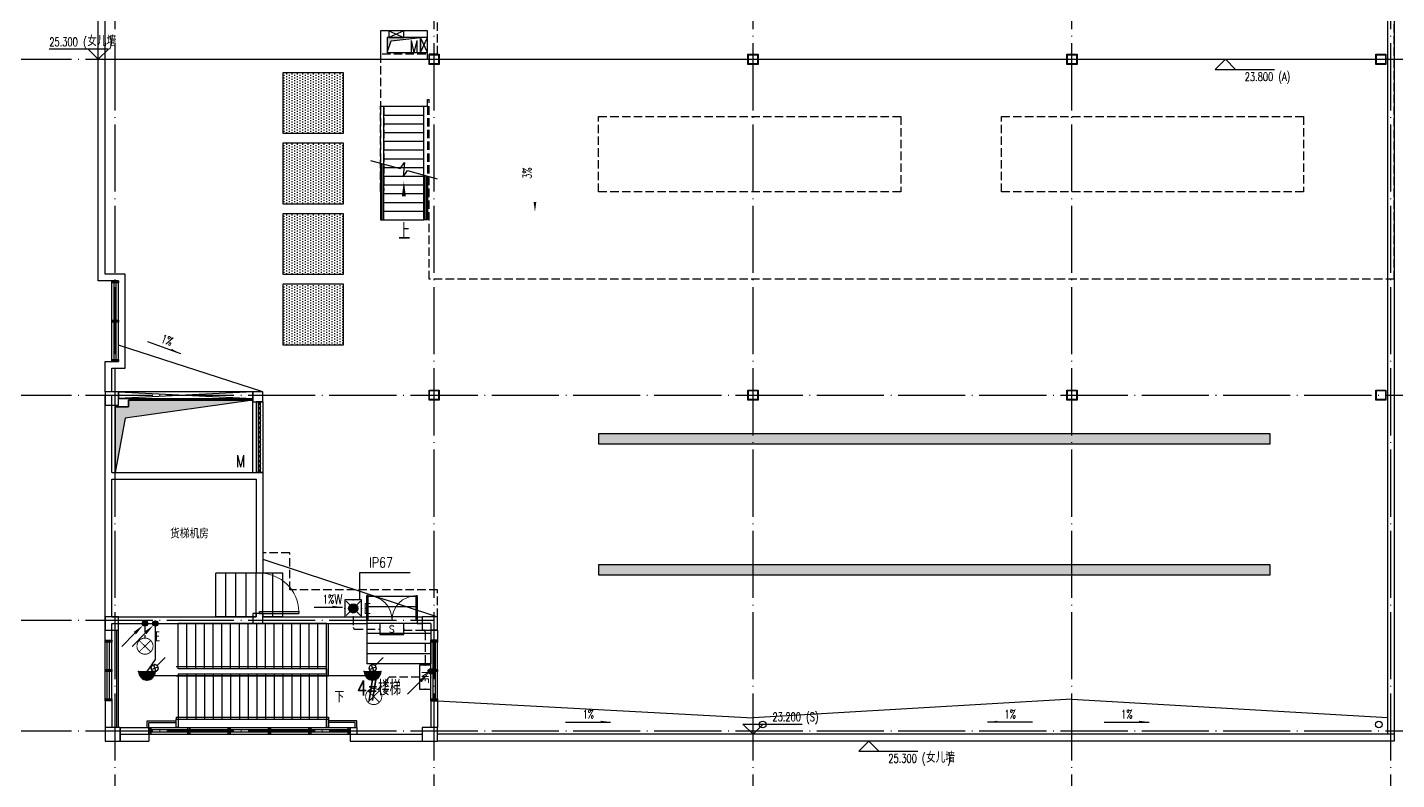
# Model space of a CAD drawing. Extents: x -621157 to 1764546, y -106808 to 741893.
# Drawn here: x -732 to 40051, y 398551 to 420951 of the extents above; entities that cross this region are included whole.
import ezdxf
from ezdxf.enums import TextEntityAlignment as Align

# ---------------------------------------------------------------- set-up
doc = ezdxf.new("R2010")
doc.units = 0
doc.header["$LTSCALE"] = 1000
doc.header["$MEASUREMENT"] = 0
for name, pattern in [('DASH', [0.35, 0.25, -0.1]), ('XREF-A-101-平面图_t3$0$DASH', [0.35, 0.25, -0.1]), ('XREF-A-101-平面图_t3$0$DOTE', [2.42, 2, -0.2, 0.02, -0.2])]:
    doc.linetypes.add(name, pattern=pattern)
for name, color, linetype in [('-TEXT', 50, 'Continuous'), ('0-底图', 7, 'Continuous'), ('EQUIP-照明', 3, 'Continuous'), ('SIG_TEXT', 2, 'Continuous'), ('T-EQUP-JT', 7, 'Continuous'), ('WIRE-应急', 4, 'DASH'), ('WIRE-照明', 4, 'Continuous'), ('XREF-A-101-平面图_t3$0$A-ABOVE', 8, 'XREF-A-101-平面图_t3$0$DASH'), ('XREF-A-101-平面图_t3$0$A-ANNO-CUTL', 8, 'Continuous'), ('XREF-A-101-平面图_t3$0$A-COLUMN', 8, 'Continuous'), ('XREF-A-101-平面图_t3$0$A-CURTWALL', 8, 'Continuous'), ('XREF-A-101-平面图_t3$0$A-DIM_ELEV', 8, 'Continuous'), ('XREF-A-101-平面图_t3$0$A-DOTE', 8, 'Continuous'), ('XREF-A-101-平面图_t3$0$A-GROUND', 8, 'Continuous'), ('XREF-A-101-平面图_t3$0$A-HANDRAIL', 8, 'Continuous'), ('XREF-A-101-平面图_t3$0$A-LEAD-AROW', 8, 'Continuous'), ('XREF-A-101-平面图_t3$0$A-PUB_HATCH', 8, 'Continuous'), ('XREF-A-101-平面图_t3$0$A-RAIL', 8, 'Continuous'), ('XREF-A-101-平面图_t3$0$A-ROOF', 8, 'Continuous'), ('XREF-A-101-平面图_t3$0$A-roof-water', 8, 'Continuous'), ('XREF-A-101-平面图_t3$0$A-ROOM-CH', 8, 'Continuous'), ('XREF-A-101-平面图_t3$0$A-STAIR', 8, 'Continuous'), ('XREF-A-101-平面图_t3$0$A-WALL-FILL', 8, 'Continuous'), ('XREF-A-101-平面图_t3$0$A-WINDOW', 8, 'Continuous'), ('XREF-A-101-平面图_t3$0$COLU_DIM', 8, 'Continuous'), ('XREF-A-101-平面图_t3$0$DIM_SYMB', 8, 'Continuous'), ('XREF-A-101-平面图_t3$0$HANDRAIL', 8, 'Continuous'), ('XREF-A-101-平面图_t3$0$M-HOLE', 8, 'Continuous'), ('XREF-A-101-平面图_t3$0$P-投影', 8, 'Continuous'), ('XREF-A-101-平面图_t3$0$PUB_TEXT', 8, 'Continuous'), ('XREF-A-101-平面图_t3$0$SS-COLUMN', 8, 'Continuous'), ('XREF-A-101-平面图_t3$0$STAIR', 8, 'Continuous'), ('设备-照明', 3, 'Continuous')]:
    doc.layers.add(name, color=color, linetype=linetype)
doc.styles.add('_ROMANS', font='ROMANS.shx', dxfattribs={"width": 0.8, "bigfont": 'hzdxc.shx'})
doc.styles.add('_TEL_DIM', font='SIMPLEX', dxfattribs={"width": 0.8, "height": 3.5, "bigfont": 'HZTXT'})
doc.styles.add('DIM_FONT', font='ROMANS', dxfattribs={"width": 0.8, "bigfont": 'HZDXC'})
doc.styles.get("Standard").update_dxf_attribs({"font": 'romans.shx', "bigfont": 'HZDXC.SHX'})
doc.styles.add('STYLE1', font='simhei.ttf')
doc.styles.add('XREF-A-101-平面图_t3$0$-HZDXCROMANS', font='ROMANS.shx', dxfattribs={"bigfont": 'HZDXC.shx'})
doc.styles.add('XREF-A-101-平面图_t3$0$_TCH_DIM', font='SIMPLEX', dxfattribs={"bigfont": 'GBCBIG'})
doc.styles.add('XREF-A-101-平面图_t3$0$A-STANDARD', font='SIMPLEX', dxfattribs={"bigfont": 'GBCBIG'})
doc.styles.add('XREF-A-101-平面图_t3$0$hzdxcROMANS', font='ROMANS', dxfattribs={"width": 0.8, "bigfont": 'HZDXC'})

# ---------------------------------------------------------------- blocks, each defined once
blk = doc.blocks.new('XREF-A-101-平面图_t3$0$ROOM')
at = {"layer": 'XREF-A-101-平面图_t3$0$A-ROOM-CH', "style": 'XREF-A-101-平面图_t3$0$-HZDXCROMANS', "width": 0.6}
for tag, p in [('中文房间名称', (0, -1000)), ('英文房间名称', (0, -1500))]:
    blk.add_attdef(tag, text='', height=300, dxfattribs=at).set_placement(p, align=Align.CENTER)
blk = doc.blocks.new('XREF-A-101-平面图_t3$0$柱网RF')
at = {"layer": 'XREF-A-101-平面图_t3$0$A-COLUMN'}
for points in [[(-300, -30300), (100, -30300), (100, -29900), (-300, -29900)], [(4100, -30200), (4400, -30200), (4400, -29900), (4100, -29900)], [(-300, -37000), (100, -37000), (100, -36600), (-300, -36600)], [(4100, -36800), (4400, -36800), (4400, -36500), (4100, -36500)], [(9150, -37000), (9600, -37000), (9600, -36600), (9150, -36600)], [(-300, -40300), (150, -40300), (150, -39900), (-300, -39900)], [(9150, -40300), (9600, -40300), (9600, -39900), (9150, -39900)]]:
    blk.add_lwpolyline(points, close=True, dxfattribs=at)
blk = doc.blocks.new('XREF-A-101-平面图_t3$0$G$C869EB286')
at = {"layer": 'XREF-A-101-平面图_t3$0$A-WINDOW'}
h = blk.add_hatch(dxfattribs=at)
h.set_pattern_fill('ANSI31', color=256, scale=25)
h.set_pattern_definition([(45, (-143.957, -89940), (-28.0633, 28.0633), [])])
h.paths.add_polyline_path([(0, 60), (200, 60), (200, 0), (0, 0)])
blk.add_lwpolyline([(0, 60), (200, 60), (200, 0), (0, 0)], close=True, dxfattribs=at)
blk = doc.blocks.new('XREF-A-101-平面图_t3$0$G$CF108A83B')
at = {"layer": 'XREF-A-101-平面图_t3$0$DIM_SYMB'}
blk.add_lwpolyline([(6430, 1025, 0, 0, 0), (890, 1025, 0, 0, 0), (890, 2525, 0, 0, 0), (5870, 2525, 80, 0, 0), (6170, 2525, 0, 0, 0)], format="xyseb", dxfattribs=at)
at = {"layer": 'XREF-A-101-平面图_t3$0$HANDRAIL'}
for p, q in [((1820, 410), (6360, 410)), ((1820, 410), (1820, 350)), ((6360, 410), (6360, 350)), ((1820, 350), (6360, 350))]:
    blk.add_line(p, q, dxfattribs=at)
for points in [[(1820, 350), (1880, 350), (1880, 100), (1820, 100)], [(6300, 350), (6360, 350), (6360, 100), (6300, 100)]]:
    blk.add_lwpolyline(points, close=True, dxfattribs=at)
at = {"layer": 'XREF-A-101-平面图_t3$0$STAIR'}
for p, q in [((6300, 3200), (1880, 3200)), ((1880, 1850), (1880, 3200)), ((2140, 1850), (2140, 3200)), ((2400, 1850), (2400, 3200)), ((2660, 1850), (2660, 3200)), ((2920, 1850), (2920, 3200)), ((3180, 1850), (3180, 3200)), ((3440, 1850), (3440, 3200)), ((3700, 1850), (3700, 3200)), ((3960, 1850), (3960, 3200)), ((4220, 1850), (4220, 3200)), ((4480, 1850), (4480, 3200)), ((4740, 1850), (4740, 3200)), ((5000, 1850), (5000, 3200)), ((5260, 1850), (5260, 3200)), ((5520, 1850), (5520, 3200)), ((5780, 1850), (5780, 3200)), ((6040, 1850), (6040, 3200)), ((6300, 1850), (6300, 3200)), ((6300, 1700), (6300, 3200)), ((6360, 1640), (6360, 3200)), ((6300, 1910), (1820, 1910)), ((1820, 1640), (6360, 1640)), ((6300, 1850), (1880, 1850)), ((6300, 1850), (1880, 1850)), ((1880, 1700), (6300, 1700)), ((1880, 1700), (1880, 350)), ((1880, 1700), (6300, 1700)), ((2140, 1700), (2140, 350)), ((2400, 1700), (2400, 350)), ((2660, 1700), (2660, 350)), ((2920, 1700), (2920, 350)), ((3180, 1700), (3180, 350)), ((3440, 1700), (3440, 350)), ((3700, 1700), (3700, 350)), ((3960, 1700), (3960, 350)), ((4220, 1700), (4220, 350)), ((4480, 1700), (4480, 350)), ((4740, 1700), (4740, 350)), ((5000, 1700), (5000, 350)), ((5260, 1700), (5260, 350)), ((5520, 1700), (5520, 350)), ((5780, 1700), (5780, 350)), ((6040, 1700), (6040, 350)), ((6300, 1850), (6300, 1910)), ((6300, 1850), (6300, 1700)), ((6300, 1700), (6300, 350)), ((1880, 350), (6300, 350))]:
    blk.add_line(p, q, dxfattribs=at)
blk.add_lwpolyline([(6300, 350), (6300, 100)], dxfattribs=at)
at = {"layer": 'XREF-A-101-平面图_t3$0$PUB_TEXT', "style": 'XREF-A-101-平面图_t3$0$_TCH_DIM'}
blk.add_text('下', height=338, dxfattribs=at).set_placement((6535, 850))
blk = doc.blocks.new('XREF-A-101-平面图_t3$0$G$CEB38B5CA(2)')
at = {"layer": 'XREF-A-101-平面图_t3$0$A-ABOVE'}
for p, q in [((12384, -63410), (12384, -39860)), ((-17811, -56710), (-17811, -58260)), ((-16111, -56710), (-17811, -56710)), ((-17811, -58260), (-16411, -58260)), ((-17711, -61640), (-17711, -58260)), ((-17711, -61640), (-17711, -58260)), ((-17711, -58260), (-16511, -58260)), ((-16511, -61640), (-16511, -58260)), ((-16411, -58060), (-16361, -58060)), ((-16411, -58260), (-16411, -58060)), ((-17711, -58520), (-16511, -58520)), ((-17711, -58780), (-16511, -58780)), ((-17711, -59040), (-16511, -59040)), ((-17711, -59300), (-16511, -59300)), ((-17711, -59560), (-16511, -59560)), ((-17711, -59820), (-16511, -59820)), ((-17711, -60080), (-16511, -60080)), ((-17711, -60340), (-16511, -60340)), ((-17711, -60600), (-16511, -60600)), ((-17037, -60600), (-16511, -60600)), ((-16511, -61640), (-16511, -60372)), ((-17711, -60860), (-16511, -60860)), ((-17711, -60860), (-16511, -60860)), ((-17711, -61120), (-16511, -61120)), ((-17711, -61120), (-16511, -61120)), ((-17711, -61380), (-16511, -61380)), ((-17711, -61380), (-16511, -61380)), ((-17711, -61640), (-16511, -61640)), ((-17711, -61640), (-16511, -61640)), ((12384, -63410), (-16361, -63410))]:
    blk.add_line(p, q, dxfattribs=at)
for points in [[(-16111, -56710), (-16111, -56710), (-16111, -56710), (-16111, -39860), (12384, -39860)], [(-17811, -60801), (-17811, -58260), (-17711, -58260), (-17711, -60768)], [(-17811, -58260), (-17811, -61640), (-17711, -61640), (-17711, -58260)], [(-16511, -60372), (-16511, -58260), (-16411, -58260), (-16411, -60339)], [(-16361, -63410), (-16361, -58060), (-16361, -58060), (-16361, -58060)], [(-16411, -60339), (-16411, -61640), (-16511, -61640), (-16511, -60372)]]:
    blk.add_lwpolyline(points, dxfattribs=at)
for points in [[(-11311, -58560), (-2311, -58560), (-2311, -60810), (-11311, -60810)], [(689, -58560), (9689, -58560), (9689, -60810), (689, -60810)]]:
    blk.add_lwpolyline(points, close=True, dxfattribs=at)
at = {"layer": 'XREF-A-101-平面图_t3$0$A-ANNO-CUTL'}
blk.add_lwpolyline([(-18100, -59870), (-17219, -60115), (-17090, -59933), (-17131, -60357), (-17003, -60175), (-16122, -60420)], dxfattribs=at)
at = {"layer": 'XREF-A-101-平面图_t3$0$A-GROUND'}
for p, q in [((-17711, -61640), (-17711, -59978)), ((-16511, -61640), (-16511, -60372)), ((-17711, -61380), (-16511, -61380)), ((-17711, -61640), (-16511, -61640))]:
    blk.add_line(p, q, dxfattribs=at)
for points in [[(-17811, -59950), (-17811, -61640), (-17711, -61640), (-17711, -59978)], [(-16411, -60339), (-16411, -61640), (-16511, -61640), (-16511, -60372)]]:
    blk.add_lwpolyline(points, dxfattribs=at)
at = {"layer": 'XREF-A-101-平面图_t3$0$A-HANDRAIL'}
for p, q in [((-17786, -59957), (-17786, -61640)), ((-17736, -59971), (-17736, -61640)), ((-16486, -60318), (-16486, -61640)), ((-16436, -60332), (-16436, -61640))]:
    blk.add_line(p, q, dxfattribs=at)
at = {"layer": 'XREF-A-101-平面图_t3$0$A-LEAD-AROW'}
blk.add_lwpolyline([(-17111, -61640, 0, 0, 0), (-17111, -60492, 0, 120, 0), (-17111, -60942, 0, 0, 0)], format="xyseb", dxfattribs=at)
at = {"layer": 'XREF-A-101-平面图_t3$0$A-STAIR'}
for p, q in [((-17711, -61640), (-17711, -58260)), ((-17711, -58260), (-16511, -58260)), ((-16511, -61640), (-16511, -58260)), ((-17711, -58520), (-16511, -58520)), ((-17711, -58780), (-16511, -58780)), ((-17711, -59040), (-16511, -59040)), ((-17711, -59300), (-16511, -59300)), ((-17711, -59560), (-16511, -59560)), ((-17711, -59820), (-16511, -59820)), ((-17711, -60080), (-16511, -60080)), ((-17711, -60340), (-16511, -60340)), ((-17711, -60600), (-16511, -60600)), ((-17711, -60860), (-16511, -60860)), ((-17711, -61120), (-16511, -61120)), ((-17711, -61380), (-16511, -61380)), ((-17711, -61640), (-16511, -61640))]:
    blk.add_line(p, q, dxfattribs=at)
at = {"layer": 'XREF-A-101-平面图_t3$0$A-LEAD-AROW', "color": 7, "style": 'XREF-A-101-平面图_t3$0$A-STANDARD'}
blk.add_text('上', height=480, dxfattribs=at).set_placement((-17271, -62225))
blk = doc.blocks.new('XREF-A-101-平面图_t3$0$轴网(3)')
at = {"layer": 'XREF-A-101-平面图_t3$0$A-DOTE', "linetype": 'XREF-A-101-平面图_t3$0$DOTE'}
for p, q in [((0, -3300), (0, 43300)), ((9500, -3300), (9500, 43300)), ((19000, -3300), (19000, 43300)), ((28500, -3300), (28500, 43300)), ((38000, -3300), (38000, 43300)), ((-3300, 20000), (69800, 20000)), ((-3300, 10000), (69800, 10000)), ((-3300, 3300), (9500, 3300)), ((-3300, 0), (69800, 0))]:
    blk.add_line(p, q, dxfattribs=at)
blk = doc.blocks.new('XREF-A-101-平面图_t3$0$G$C24DDAA76')
at = {"layer": 'XREF-A-101-平面图_t3$0$P-投影'}
for centre in [(19288, -39806), (37639, -39806)]:
    blk.add_circle(centre, 100, dxfattribs=at)
blk = doc.blocks.new('XREF-A-101-平面图_t3$0$SS-Column')
at = {"layer": 'XREF-A-101-平面图_t3$0$SS-COLUMN', "color": 6, "linetype": 'Continuous', "ltscale": 100}
for points in [[(4882127, 762679), (4882427, 762679), (4882427, 762379), (4882127, 762379)], [(4882143, 762663), (4882411, 762663), (4882411, 762395), (4882143, 762395)], [(4891627, 762679), (4891927, 762679), (4891927, 762379), (4891627, 762379)], [(4891643, 762663), (4891911, 762663), (4891911, 762395), (4891643, 762395)], [(4901127, 762679), (4901427, 762679), (4901427, 762379), (4901127, 762379)], [(4901143, 762663), (4901411, 762663), (4901411, 762395), (4901143, 762395)], [(4910327, 762679), (4910627, 762679), (4910627, 762379), (4910327, 762379)], [(4910343, 762663), (4910611, 762663), (4910611, 762395), (4910343, 762395)], [(4882127, 752679), (4882427, 752679), (4882427, 752379), (4882127, 752379)], [(4882143, 752663), (4882411, 752663), (4882411, 752395), (4882143, 752395)], [(4891627, 752679), (4891927, 752679), (4891927, 752379), (4891627, 752379)], [(4891643, 752663), (4891911, 752663), (4891911, 752395), (4891643, 752395)], [(4901127, 752679), (4901427, 752679), (4901427, 752379), (4901127, 752379)], [(4901143, 752663), (4901411, 752663), (4901411, 752395), (4901143, 752395)], [(4910327, 752679), (4910627, 752679), (4910627, 752379), (4910327, 752379)], [(4910343, 752663), (4910611, 752663), (4910611, 752395), (4910343, 752395)]]:
    blk.add_lwpolyline(points, close=True, dxfattribs=at)
blk = doc.blocks.new('XREF-A-101-平面图_t3$0$G$C8D967849')
at = {"layer": 'XREF-A-101-平面图_t3$0$COLU_DIM', "linetype": 'Continuous', "ltscale": 100}
blk.add_blockref('XREF-A-101-平面图_t3$0$SS-Column', (-4872777, -742529), dxfattribs=at)
blk = doc.blocks.new('XREF-A-101-平面图_t3$0$DOOR2DLIB$SYSLIB$00000108')
at = {"color": 0}
for p, q in [((-0.5, 0), (-0.5, 0.4875)), ((-0.475, 0.4875), (-0.5, 0.4875)), ((-0.475, 0), (-0.475, 0.4875)), ((0.475, 0), (0.475, 0.4875)), ((0.475, 0.4875), (0.5, 0.4875)), ((0.5, 0), (0.5, 0.4875)), ((-0.5, 0), (-0.475, 0)), ((0.5, 0), (0.475, 0))]:
    blk.add_line(p, q, dxfattribs=at)
at = {"color": 0, "lineweight": 13}
for centre, start, end in [((-0.4875, 0), 0, 88.53072), ((0.4875, 0), 91.46928, 180)]:
    blk.add_arc(centre, 0.4875, start, end, dxfattribs=at)
blk = doc.blocks.new('XREF-A-101-平面图_t3$0$WINDOW2DLIB$SYSLIB$00000001')
at = {"color": 0}
for points in [[(-0.5, 0.5), (-0.5, -0.5)], [(-0.5, 0.5), (0.5, 0.5)], [(0.5, -0.5), (0.5, 0.5)], [(0.5, 0.1667), (-0.5, 0.1667)], [(0.5, -0.1667), (-0.5, -0.1667)], [(-0.5, -0.5), (0.5, -0.5)]]:
    blk.add_lwpolyline(points, dxfattribs=at)
blk = doc.blocks.new('XREF-A-101-平面图_t3$0$DOOR2DLIB$SYSLIB$00000107')
at = {"color": 0}
for p, q in [((0.45, 0.975), (0.5, 0.975)), ((0.45, 0), (0.45, 0.975)), ((0.5, 0), (0.5, 0.975)), ((0.5, 0), (0.45, 0))]:
    blk.add_line(p, q, dxfattribs=at)
at = {"color": 0, "lineweight": 13}
blk.add_arc((0.475, 0), 0.975, 91.4693, 180, dxfattribs=at)
blk = doc.blocks.new('XREF-A-101-平面图_t3$0$WINDOW2DLIB$SYSLIB$00000012')
at = {"color": 0}
for points in [[(-0.5, 0.5), (-0.5, -0.5)], [(0.5, 0.5), (-0.5, 0.5)], [(0.5, -0.5), (0.5, 0.5)], [(-0.5, 0.167), (0.5, 0.167)], [(-0.452, -0.167), (-0.5, 0.084)], [(-0.384, -0.167), (-0.448, 0.167)], [(-0.316, -0.167), (-0.38, 0.167)], [(-0.248, -0.167), (-0.312, 0.167)], [(-0.18, -0.167), (-0.244, 0.167)], [(-0.112, -0.167), (-0.176, 0.167)], [(-0.044, -0.167), (-0.108, 0.167)], [(0.024, -0.167), (-0.04, 0.167)], [(0.092, -0.167), (0.028, 0.167)], [(0.16, -0.167), (0.096, 0.167)], [(0.228, -0.167), (0.164, 0.167)], [(0.296, -0.167), (0.232, 0.167)], [(0.364, -0.167), (0.3, 0.167)], [(0.432, -0.167), (0.368, 0.167)], [(0.5, -0.167), (0.436, 0.167)], [(-0.5, -0.167), (0.5, -0.167)], [(0.5, -0.5), (-0.5, -0.5)]]:
    blk.add_lwpolyline(points, dxfattribs=at)
blk = doc.blocks.new('XREF-A-101-平面图_t3')
at = {"layer": 'XREF-A-101-平面图_t3$0$A-LEAD-AROW'}
for points in [[(201948, 411239), (201667, 411342), (201680, 411380)], [(206769, 403688), (206469, 403688), (206469, 403728)]]:
    blk.add_hatch(color=256, dxfattribs=at).paths.add_polyline_path(points, flags=17)
at = {"layer": 'XREF-A-101-平面图_t3$0$A-LEAD-AROW', "transparency": 33554559}
for points in [[(214759, 400264), (214459, 400264), (214459, 400304)], [(225980, 400264), (226280, 400264), (226280, 400304)], [(230797, 400264), (230497, 400264), (230497, 400304)]]:
    blk.add_hatch(color=256, dxfattribs=at).paths.add_polyline_path(points, flags=17)
at = {"layer": 'XREF-A-101-平面图_t3$0$A-PUB_HATCH'}
h = blk.add_hatch(color=256, dxfattribs=at)
h.dxf.hatch_style = 1
h.paths.add_polyline_path([(209100, 420650), (208100, 420650), (208100, 420200), (208222, 420546)])
h = blk.add_hatch(dxfattribs=at)
h.set_pattern_fill('DOTS', color=256, scale=50, angle=270)
h.set_pattern_definition([(270, (204000, 658805), (79.375, -39.6875), [0, -79.375])])
h.paths.add_polyline_path([(206800, 417800), (206800, 419600), (205000, 419600), (205000, 417800)])
h = blk.add_hatch(dxfattribs=at)
h.set_pattern_fill('DOTS', color=256, scale=50, angle=270)
h.set_pattern_definition([(270, (204000, 656705), (79.375, -39.6875), [0, -79.375])])
h.paths.add_polyline_path([(206800, 415700), (206800, 417500), (205000, 417500), (205000, 415700)])
h = blk.add_hatch(dxfattribs=at)
h.set_pattern_fill('DOTS', color=256, scale=50, angle=270)
h.set_pattern_definition([(270, (204000, 654605), (79.375, -39.6875), [0, -79.375])])
h.paths.add_polyline_path([(206800, 413600), (206800, 415400), (205000, 415400), (205000, 413600)])
h = blk.add_hatch(dxfattribs=at)
h.set_pattern_fill('DOTS', color=256, scale=50, angle=270)
h.set_pattern_definition([(270, (204000, 652505), (79.375, -39.6875), [0, -79.375])])
h.paths.add_polyline_path([(206800, 411500), (206800, 413300), (205000, 413300), (205000, 411500)])
h = blk.add_hatch(color=256, dxfattribs=at)
h.dxf.hatch_style = 1
h.paths.add_polyline_path([(204100, 409850), (200303, 409314), (200000, 407700), (200000, 409650), (200400, 409650), (200400, 409850)])
h = blk.add_hatch(dxfattribs=at)
h.set_pattern_fill('DOTS', color=256, scale=50, angle=270)
h.set_pattern_definition([(270, (213400, 648005), (79.375, -39.6875), [0, -79.375])])
h.paths.add_polyline_path([(234400, 408550), (234400, 408850), (214400, 408850), (214400, 408550)])
h = blk.add_hatch(dxfattribs=at)
h.set_pattern_fill('DOTS', color=256, scale=50, angle=270)
h.set_pattern_definition([(270, (213400, 644105), (79.375, -39.6875), [0, -79.375])])
h.paths.add_polyline_path([(234400, 404650), (234400, 404950), (214400, 404950), (214400, 404650)])
at = {"layer": 'XREF-A-101-平面图_t3$0$A-ABOVE'}
blk.add_lwpolyline([(209600, 403400), (209600, 404200), (205200, 404200), (205200, 405300), (204400, 405300)], dxfattribs=at)
at = {"layer": 'XREF-A-101-平面图_t3$0$A-CURTWALL'}
for p, q in [((199900, 411000), (199900, 413400)), ((199900, 413400), (200100, 413400)), ((199967, 411000), (199967, 413400)), ((200033, 411000), (200033, 413400)), ((200100, 411000), (200100, 413400)), ((199900, 411000), (200100, 411000)), ((199700, 400910), (199700, 402700)), ((199767, 400910), (199767, 402700)), ((199833, 400910), (199833, 402700)), ((199900, 400910), (199900, 402700))]:
    blk.add_line(p, q, dxfattribs=at)
at = {"layer": 'XREF-A-101-平面图_t3$0$A-DIM_ELEV'}
for p, q in [((199800, 420300), (198040, 420300)), ((199500, 420000), (199200, 420300)), ((199500, 420000), (199800, 420300)), ((233068, 420000), (232768, 419700)), ((232768, 419700), (234528, 419700)), ((233068, 420000), (233368, 419700)), ((219000, 399900), (218700, 400200)), ((218700, 400200), (220460, 400200)), ((219000, 399900), (219300, 400200)), ((222452, 399700), (222152, 399400)), ((222452, 399700), (222752, 399400)), ((222152, 399400), (223912, 399400))]:
    blk.add_line(p, q, dxfattribs=at)
at = {"layer": 'XREF-A-101-平面图_t3$0$A-GROUND', "linetype": 'XREF-A-101-平面图_t3$0$DASH'}
blk.add_lwpolyline([(238100, 429000), (238100, 400400)], dxfattribs=at)
at = {"layer": 'XREF-A-101-平面图_t3$0$A-LEAD-AROW'}
blk.add_lwpolyline([(212505, 417785, 0, 0, 0), (212505, 415452, 0, 80, 0), (212505, 415752, 0, 0, 0)], format="xyseb", dxfattribs=at)
for points in [[(200967, 411598), (201948, 411239)], [(205930, 403688), (206769, 403688)], [(213417, 400264), (214759, 400264)], [(227323, 400264), (225980, 400264)], [(229455, 400264), (230797, 400264)]]:
    blk.add_lwpolyline(points, dxfattribs=at)
at = {"layer": 'XREF-A-101-平面图_t3$0$A-RAIL'}
for points in [[(200050, 400100), (200050, 403000)], [(200050, 400100), (200050, 403000)], [(200100, 400100), (200100, 403000)], [(200100, 400100), (200100, 403000)], [(200950, 400100), (200950, 400300), (201820, 400300)], [(201000, 400100), (201000, 400250), (201820, 400250)], [(207200, 400100), (207200, 400300), (206360, 400300)], [(207150, 400100), (207150, 400250), (206360, 400250)]]:
    blk.add_lwpolyline(points, dxfattribs=at)
at = {"layer": 'XREF-A-101-平面图_t3$0$A-ROOF'}
for p, q in [((237900, 429000), (237900, 399900)), ((238100, 399900), (209600, 399900))]:
    blk.add_line(p, q, dxfattribs=at)
for points in [[(199700, 410100), (199700, 411000), (200100, 411000), (200100, 413400), (199500, 413400), (199500, 440500)], [(199900, 410100), (199900, 410800), (200300, 410800), (200300, 413600), (199700, 413600), (199700, 440300)], [(238100, 429000), (238100, 399700), (209600, 399700)], [(199700, 420000), (237900, 420000)]]:
    blk.add_lwpolyline(points, dxfattribs=at)
at = {"layer": 'XREF-A-101-平面图_t3$0$A-roof-water'}
for points in [[(204400, 410100), (200100, 411488)], [(204400, 405119), (209600, 403400)], [(209600, 400900), (219000, 400392)], [(228500, 400947), (219000, 400392)], [(228500, 399900), (228500, 400947)], [(228500, 400947), (237900, 400401)]]:
    blk.add_lwpolyline(points, dxfattribs=at)
at = {"layer": 'XREF-A-101-平面图_t3$0$A-STAIR'}
for p, q in [((204200, 404700), (203000, 404700)), ((203000, 403400), (203000, 404700)), ((203300, 403400), (203300, 404700)), ((203600, 403400), (203600, 404700)), ((203900, 403400), (203900, 404700)), ((204200, 403400), (204200, 404700)), ((205000, 404700), (204400, 404700)), ((204400, 403400), (204400, 404700)), ((204700, 403400), (204700, 404700)), ((205000, 403400), (205000, 404700)), ((207500, 404000), (207500, 403400)), ((209000, 404000), (207500, 404000)), ((209000, 404000), (209000, 403400)), ((204200, 403400), (203000, 403400)), ((205000, 403400), (204400, 403400)), ((209000, 403700), (207500, 403700)), ((209000, 403400), (207500, 403400)), ((207500, 403200), (207500, 402000)), ((209400, 403200), (207500, 403200)), ((209400, 403200), (209400, 402000)), ((209400, 402900), (207500, 402900)), ((209400, 402600), (207500, 402600)), ((209400, 402300), (207500, 402300)), ((209400, 402000), (207500, 402000))]:
    blk.add_line(p, q, dxfattribs=at)
at = {"layer": 'XREF-A-101-平面图_t3$0$A-WALL-FILL', "color": 171}
for p, q in [((199700, 407600), (199700, 410000)), ((199700, 410000), (199900, 410000)), ((199900, 407700), (199900, 410000)), ((204400, 409800), (204200, 409800)), ((199700, 403300), (199700, 407600)), ((199900, 407700), (204400, 407700)), ((199900, 407500), (204200, 407500)), ((199900, 403400), (199900, 407500)), ((204400, 407700), (204200, 407700)), ((204200, 407500), (204200, 404700)), ((204400, 407700), (204400, 404700)), ((199900, 403400), (204200, 403400)), ((204200, 403500), (204200, 403400)), ((204400, 403500), (204400, 403400)), ((204400, 403400), (207500, 403400)), ((209000, 403400), (209150, 403400)), ((209150, 403400), (209150, 403200)), ((199700, 402700), (199700, 403300)), ((199900, 403200), (204300, 403200)), ((199900, 402700), (199900, 403200)), ((204300, 403200), (207500, 403200)), ((209000, 403200), (209150, 403200)), ((209400, 403000), (209400, 402700)), ((209600, 403000), (209400, 403000)), ((209600, 403000), (209600, 402700)), ((199700, 402700), (199900, 402700)), ((199700, 400910), (199700, 400100)), ((199900, 400910), (199700, 400910)), ((199900, 400910), (199900, 400100)), ((209400, 400900), (209400, 400100)), ((209600, 400900), (209600, 400100)), ((199900, 400100), (199700, 400100)), ((200150, 400100), (201000, 400100)), ((200150, 400100), (200150, 399900)), ((207000, 400100), (207200, 400100)), ((207200, 400100), (207200, 399900)), ((209600, 400100), (209400, 400100)), ((200150, 399900), (201000, 399900)), ((200150, 399900), (201000, 399900)), ((200150, 399900), (200150, 399700)), ((200150, 399700), (201000, 399700)), ((201000, 399900), (201000, 399700)), ((207000, 399900), (207200, 399900)), ((207000, 399900), (209150, 399900)), ((207000, 399900), (207000, 399700)), ((207000, 399700), (209150, 399700)), ((209150, 399900), (209150, 399700))]:
    blk.add_line(p, q, dxfattribs=at)
for points in [[(204400, 409800), (204200, 409800)], [(204400, 407700), (204200, 407700)], [(204400, 404700), (204200, 404700)], [(204400, 403500), (204200, 403500)], [(207500, 403400), (207500, 403200)], [(209000, 403400), (209000, 403200)], [(209600, 402700), (209400, 402700)], [(209600, 400900), (209400, 400900)], [(201000, 400100), (201000, 399900)], [(207000, 400100), (207000, 399900)]]:
    blk.add_lwpolyline(points, dxfattribs=at)
at = {"layer": 'XREF-A-101-平面图_t3$0$M-HOLE'}
for points in [[(207900, 420000), (209300, 420000), (209300, 420850), (207900, 420850)], [(208100, 420200), (209100, 420200), (209100, 420650), (208100, 420650)], [(208150, 420650), (208600, 420650), (208600, 420850), (208150, 420850)], [(209100, 420200), (209300, 420200), (209300, 420650), (209100, 420650)], [(206800, 417800), (206800, 419600), (205000, 419600), (205000, 417800)], [(206800, 415700), (206800, 417500), (205000, 417500), (205000, 415700)], [(206800, 413600), (206800, 415400), (205000, 415400), (205000, 413600)], [(206800, 411500), (206800, 413300), (205000, 413300), (205000, 411500)], [(200100, 409900), (204100, 409900), (204100, 410100), (200100, 410100)], [(234400, 408550), (234400, 408850), (214400, 408850), (214400, 408550)], [(234400, 404650), (234400, 404950), (214400, 404950), (214400, 404650)]]:
    blk.add_lwpolyline(points, close=True, dxfattribs=at)
for points in [[(209100, 420650), (208100, 420650), (208100, 420200), (208222, 420546), (209100, 420650)], [(208150, 420850), (208600, 420650)], [(208600, 420850), (208150, 420650)], [(209300, 420200), (209100, 420650)], [(209100, 420200), (209300, 420650)], [(204100, 410100), (200100, 409900)], [(200100, 410100), (204100, 409900)], [(204100, 409850), (200400, 409850), (200400, 409650), (200000, 409650), (200000, 407700), (204100, 407700), (204100, 409850), (204100, 409850)], [(204100, 409850), (200303, 409314), (200000, 407700), (200000, 409650), (200400, 409650), (200400, 409850), (204100, 409850)]]:
    blk.add_lwpolyline(points, dxfattribs=at)
for name, p in [('XREF-A-101-平面图_t3$0$G$C24DDAA76', (200000, 440000)), ('XREF-A-101-平面图_t3$0$G$C8D967849', (200000, 400000)), ('XREF-A-101-平面图_t3$0$G$CEB38B5CA(2)', (225711, 476860)), ('XREF-A-101-平面图_t3$0$G$CF108A83B', (200000, 400000))]:
    blk.add_blockref(name, p)
at = {"layer": 'XREF-A-101-平面图_t3$0$A-COLUMN'}
blk.add_blockref('XREF-A-101-平面图_t3$0$柱网RF', (200000, 440000), dxfattribs=at)
at = {"layer": 'XREF-A-101-平面图_t3$0$A-DOTE'}
blk.add_blockref('XREF-A-101-平面图_t3$0$轴网(3)', (200000, 400000), dxfattribs=at)
at = {"layer": 'XREF-A-101-平面图_t3$0$A-ROOM-CH'}
ref = blk.add_blockref('XREF-A-101-平面图_t3$0$ROOM', (202215, 406732), dxfattribs=at)
ref.add_attrib('中文房间名称', '货梯机房', dxfattribs={"height": 300, "style": 'XREF-A-101-平面图_t3$0$-HZDXCROMANS', "width": 0.8}).set_placement((202215, 405732), align=Align.CENTER)
ref = blk.add_blockref('XREF-A-101-平面图_t3$0$ROOM', (207859, 402556), dxfattribs=dict(at, xscale=1.5, yscale=1.5, zscale=1.5))
ref.add_attrib('中文房间名称', '4#楼梯', dxfattribs={"height": 450, "style": 'XREF-A-101-平面图_t3$0$-HZDXCROMANS', "width": 0.8}).set_placement((207859, 401056), align=Align.CENTER)
at = {"layer": 'XREF-A-101-平面图_t3$0$A-WINDOW'}
for p, rotation in [((200100, 413400), 180), ((200100, 412230), 180), ((200100, 411060), 180), ((199900, 402700), 180), ((199900, 401830), 180), ((199900, 400960), 180), ((201000, 400100), 270), ((202170, 400100), 270), ((203370, 400100), 270), ((204570, 400100), 270), ((205770, 400100), 270), ((206940, 400100), 270)]:
    blk.add_blockref('XREF-A-101-平面图_t3$0$G$C869EB286', p, dxfattribs=dict(at, rotation=rotation))
at = {"layer": 'XREF-A-101-平面图_t3$0$A-WINDOW', "rotation": 270.0000000000008}
for name, p, xscale, yscale, zscale in [('XREF-A-101-平面图_t3$0$WINDOW2DLIB$SYSLIB$00000012', (204300, 408750), -2099.99999981327, 200, -2099.99999981327), ('XREF-A-101-平面图_t3$0$DOOR2DLIB$SYSLIB$00000107', (204300, 404100), 1200, 1200, 1200), ('XREF-A-101-平面图_t3$0$WINDOW2DLIB$SYSLIB$00000001', (209500, 401800), -1800.000000000116, -200, -1800.000000000116)]:
    blk.add_blockref(name, p, dxfattribs=dict(at, xscale=xscale, yscale=yscale, zscale=zscale))
at = {"layer": 'XREF-A-101-平面图_t3$0$A-WINDOW'}
for name, p, xscale, yscale, zscale in [('XREF-A-101-平面图_t3$0$DOOR2DLIB$SYSLIB$00000108', (208250, 403300), -1500, 1500, -1500), ('XREF-A-101-平面图_t3$0$WINDOW2DLIB$SYSLIB$00000001', (204000, 400000), 6000, 200, 6000)]:
    blk.add_blockref(name, p, dxfattribs=dict(at, xscale=xscale, yscale=yscale, zscale=zscale))
for p in [(209400, 402640), (209400, 401770), (209400, 400900)]:
    blk.add_blockref('XREF-A-101-平面图_t3$0$G$C869EB286', p, dxfattribs=at)
at = {"layer": 'XREF-A-101-平面图_t3$0$A-DIM_ELEV', "color": 7, "style": 'XREF-A-101-平面图_t3$0$A-STANDARD', "width": 0.705882}
for s, p in [('25.300', (198040, 420390)), ('(', (199051, 420390)), (')', (199811, 420390)), ('(A)', (234648, 419355)), ('23.800', (233646, 419355)), ('23.200', (219579, 400290)), ('(S)', (220580, 400290)), ('25.300', (223031, 399055)), ('(', (224032, 399055)), (')', (224792, 399055))]:
    blk.add_text(s, height=255, dxfattribs=at).set_placement(p)
at = {"layer": 'XREF-A-101-平面图_t3$0$A-DIM_ELEV', "color": 7, "style": 'XREF-A-101-平面图_t3$0$A-STANDARD'}
for p in [(199171, 420390), (224152, 399055)]:
    blk.add_text('女儿墙', height=320, dxfattribs=at).set_placement(p)
at = {"layer": 'XREF-A-101-平面图_t3$0$A-LEAD-AROW', "color": 7, "style": 'XREF-A-101-平面图_t3$0$A-STANDARD', "width": 0.705882}
for s, rotation, p in [('3%', 90, (212400, 416439)), ('1%', 339.9006, (201343, 411579))]:
    blk.add_text(s, height=255, rotation=rotation, dxfattribs=at).set_placement(p)
for p in [(206186, 403799), (213925, 400375), (226489, 400375), (229963, 400375)]:
    blk.add_text('1%', height=255, dxfattribs=at).set_placement(p)
at = {"layer": 'XREF-A-101-平面图_t3$0$M-HOLE', "style": 'XREF-A-101-平面图_t3$0$hzdxcROMANS', "width": 0.7}
for p in [(208771, 420196), (203604, 407854)]:
    blk.add_text('M', height=360, dxfattribs=at).set_placement(p)
blk = doc.blocks.new('HC002633132082')
at = {"layer": 'EQUIP-照明', "color": 0, "linetype": 'Continuous', "const_width": 0.267}
blk.add_lwpolyline([(-2.37, 0, 1), (2.43, 0, 1)], format="xyb", close=True, dxfattribs=at)
for points in [[(-1.7, 1.67), (1.7, -1.67)], [(-1.7, -1.67), (-1.7, -1.67), (1.7, 1.67)]]:
    blk.add_lwpolyline(points, dxfattribs=at)
at = {"layer": 'EQUIP-照明', "color": 0}
blk.add_point((0, 0), dxfattribs=at)
at = {"color": 0, "width": 0.7}
blk.add_attdef('PSFHATT', (4.48, -2.4), '', height=0.025, dxfattribs=at)
at = {"layer": 'EQUIP-照明', "color": 0, "style": 'STYLE1', "width": 0.7}
blk.add_text('E', height=3, dxfattribs=at).set_placement((3.81, 1.42), align=Align.CENTER)
at = {"layer": 'EQUIP-照明', "color": 0, "style": '_TEL_DIM', "flags": 1}
blk.add_attdef('A', text='', height=0.0001, dxfattribs=at).set_placement((0.03, 0), align=Align.MIDDLE_CENTER)
blk = doc.blocks.new('HC002649110740')
at = {"layer": 'EQUIP-照明', "color": 0}
for p, q in [((3.6, 3.3), (-3.6, 3.3)), ((-3.6, 3.3), (-3.6, 0)), ((-3.6, 0), (3.6, 0)), ((3.6, 0), (3.6, 3.3))]:
    blk.add_line(p, q, dxfattribs=at)
for p in [(-3.6, 1.65), (0, 3.3), (0, 0), (3.6, 1.65)]:
    blk.add_point(p, dxfattribs=at)
at = {"color": 0, "width": 0.7}
blk.add_attdef('PSFHATT', (9.31, 0), '', height=0.025, dxfattribs=at)
at = {"layer": 'EQUIP-照明', "color": 0, "style": '_TEL_DIM'}
blk.add_attdef('$TEXT$', text='', height=2, dxfattribs=at).set_placement((0, 1.65), align=Align.MIDDLE_CENTER)
at = {"layer": 'EQUIP-照明', "color": 0, "style": '_TEL_DIM', "flags": 1}
blk.add_attdef('A', text='', height=0.0001, dxfattribs=at).set_placement((0, 0), align=Align.MIDDLE_CENTER)
blk = doc.blocks.new('$equip$00001167')
at = {"color": 0}
for p, q in [((-0.429, 0.429), (0.429, -0.429)), ((-0.429, -0.429), (0.429, 0.429))]:
    blk.add_line(p, q, dxfattribs=at)
blk.add_lwpolyline([(-0.5, 0.5), (-0.5, -0.5), (0.5, -0.5), (0.5, 0.5)], close=True, dxfattribs=at)
blk.add_circle((0, 0), 0.275, dxfattribs=at)
for p in [(-0.5, 0), (0, 0.5), (0.5, 0), (0, -0.5)]:
    blk.add_point(p, dxfattribs=at)
for points in [[(-0.238, 0.137), (0.238, 0.137), (-0.275, 0), (0.275, 0)], [(-0.238, -0.137), (0.238, -0.137), (-0.275, 0), (0.275, 0)], [(-0.137, 0.238), (0.137, 0.238), (-0.238, 0.137), (0.238, 0.137)], [(0, 0.275), (0, 0.275), (-0.137, 0.238), (0.137, 0.238)], [(-0.137, -0.238), (0.137, -0.238), (-0.238, -0.137), (0.238, -0.137)], [(0, -0.275), (0, -0.275), (-0.137, -0.238), (0.137, -0.238)]]:
    blk.add_solid(points, dxfattribs=at)
at = {"color": 0, "flags": 9}
blk.add_attdef('A', (0, 0), '', height=0.00002, dxfattribs=at)
blk = doc.blocks.new('HC002627130508')
at = {"layer": 'EQUIP-照明', "color": 0, "xscale": 5, "yscale": 5, "zscale": 5}
blk.add_blockref('$equip$00001167', (0, 2.5), dxfattribs=at)
at = {"layer": '-TEXT', "color": 0, "style": '_ROMANS', "width": 0.9}
blk.add_text('E', height=3, dxfattribs=at).set_placement((3.11, 0.99))
at = {"color": 0, "width": 0.7}
blk.add_attdef('PSFHATT', (5.31, 0), '', height=0.025, dxfattribs=at)
blk = doc.blocks.new('$equip$00001168')
blk.add_line((-0.5, 0), (0.5, 0))
blk.add_arc((0, 0), 0.5, 180, 0)
for p in [(-0.5, 0), (0, 0), (0.5, 0), (0, -0.5)]:
    blk.add_point(p)
for points in [[(0.433, -0.25), (-0.433, -0.25), (0.5, 0), (-0.5, 0)], [(0.25, -0.433), (-0.25, -0.433), (0.433, -0.25), (-0.433, -0.25)], [(0, -0.5), (0, -0.5), (0.25, -0.433), (-0.25, -0.433)]]:
    blk.add_solid(points)
at = {"flags": 9}
blk.add_attdef('A', (0, 0), '', height=0.00002, dxfattribs=at)
blk = doc.blocks.new('$equip$00001216')
for p, q in [((0.147, 0.356), (0.625, 0.833)), ((-0.194, 0.132), (0.194, 0.285)), ((-0.076, 0.402), (0.076, 0.014))]:
    blk.add_line(p, q)
blk.add_circle((0, 0.208), 0.208)
for p in [(-0.208, 0.208), (0, 0.417), (0, 0), (0.208, 0.208)]:
    blk.add_point(p)
at = {"flags": 9}
blk.add_attdef('A', (0, 0), '', height=0.00002, dxfattribs=at)
blk = doc.blocks.new('*X14706')
at = {"color": 0, "linetype": 'Continuous'}
for p, q in [((192.59, 446.72), (193.93, 448.06)), ((192.65, 447.21), (193.44, 448)), ((192.67, 446.38), (194.27, 447.98)), ((192.81, 446.1), (194.55, 447.84)), ((193.01, 445.87), (194.78, 447.64)), ((193.27, 445.7), (194.95, 447.39)), ((193.58, 445.59), (195.06, 447.07)), ((193.98, 445.57), (195.08, 446.67))]:
    blk.add_line(p, q, dxfattribs=at)
blk = doc.blocks.new('HC001446')
at = {"color": 4, "linetype": 'Continuous'}
blk.add_line((5.53, 5.47), (2.42, 2.3), dxfattribs=at)
blk.add_lwpolyline([(2.42, 2.3, 0.8, 0, 0), (0.47, 0.41, 0, 0, 0)], format="xyseb", dxfattribs=at)
blk.add_circle((0, 0), 0.625, dxfattribs=at)
at = {"color": 4, "linetype": 'Continuous', "xscale": 0.5, "yscale": 0.5, "zscale": 0.5}
blk.add_blockref('*X14706', (-96.92, -223.41), dxfattribs=at)

msp = doc.modelspace()

# ---------------------------------------------------------------- block references
at = {"layer": '0-底图'}
msp.add_blockref('XREF-A-101-平面图_t3', (-198119, 0), dxfattribs=at)

# ---------------------------------------------------------------- next in the draw order: linework, layer by layer
at = {"layer": 'SIG_TEXT'}
msp.add_lwpolyline([(9171, 403900), (9171, 404719), (10667, 404719)], dxfattribs=at)
at = {"layer": 'WIRE-应急'}
for points in [[(8974, 403400), (8974, 403085, 0.414214), (9024, 403035), (9761, 403035)], [(10481, 403004), (11066, 403004, -0.414214), (11116, 402954), (11116, 401960)]]:
    msp.add_lwpolyline(points, format="xyb", dxfattribs=at)
for points in [[(2763, 403200), (2763, 402760)], [(10951, 401600), (10042, 401600), (9703, 401233)]]:
    msp.add_lwpolyline(points, dxfattribs=at)
at = {"layer": 'WIRE-照明'}
for points in [[(3077, 403204), (3077, 402132), (2830, 401767)], [(9550, 401642), (2830, 401642)]]:
    msp.add_lwpolyline(points, dxfattribs=at)

# ---------------------------------------------------------------- next in the draw order: block references
at = {"layer": 'EQUIP-照明', "zscale": 500}
for name, p, xscale, yscale in [('$equip$00001216', (3059, 401767), 499.9999999708962, 499.9999998835847), ('$equip$00001216', (9550, 401767), 499.9999999708962, 499.9999998835847), ('$equip$00001168', (2830, 401767), 500, 500), ('$equip$00001168', (9550, 401767), 500, 500)]:
    msp.add_blockref(name, p, dxfattribs=dict(at, xscale=xscale, yscale=yscale))
at = {"layer": 'T-EQUP-JT', "color": 7, "linetype": 'Continuous', "ltscale": 5, "xscale": 124.9999999734573, "yscale": 124.9999999734573, "zscale": 124.9999999734573, "rotation": 180}
for p in [(2771, 403200), (3080, 403200), (11281, 401775)]:
    msp.add_blockref('HC001446', p, dxfattribs=at)
at = {"layer": '设备-照明', "xscale": 100, "yscale": 100, "zscale": 100}
for name, p in [('HC002627130508', (8974, 403400)), ('HC002633132082', (2768, 402525)), ('HC002633132082', (9580, 401025))]:
    msp.add_blockref(name, p, dxfattribs=at)
at = {"layer": '设备-照明'}
ref = msp.add_blockref('HC002649110740', (10121, 403200), dxfattribs=dict(at, xscale=100, yscale=100, zscale=100, rotation=180))
ref.add_attrib('$TEXT$', 'S', dxfattribs={"layer": '0', "color": 0, "height": 200, "rotation": 180, "style": '_TEL_DIM'}).set_placement((10121, 403035), align=Align.MIDDLE_CENTER)
ref = msp.add_blockref('HC002649110740', (10951, 401600), dxfattribs=dict(at, xscale=100, yscale=100, zscale=100, rotation=270))
ref.add_attrib('$TEXT$', 'NF', dxfattribs={"layer": '0', "color": 0, "height": 200, "rotation": 270, "style": '_TEL_DIM'}).set_placement((11116, 401600), align=Align.MIDDLE_CENTER)

# ---------------------------------------------------------------- next in the draw order: texts
at = {"layer": 'SIG_TEXT', "style": 'DIM_FONT', "width": 0.8}
for s, p in [('IP67', (9445, 404865)), ('W', (8405, 403777, -672))]:
    msp.add_text(s, height=300, dxfattribs=at).set_placement(p)

doc.saveas('drawing.dxf')
